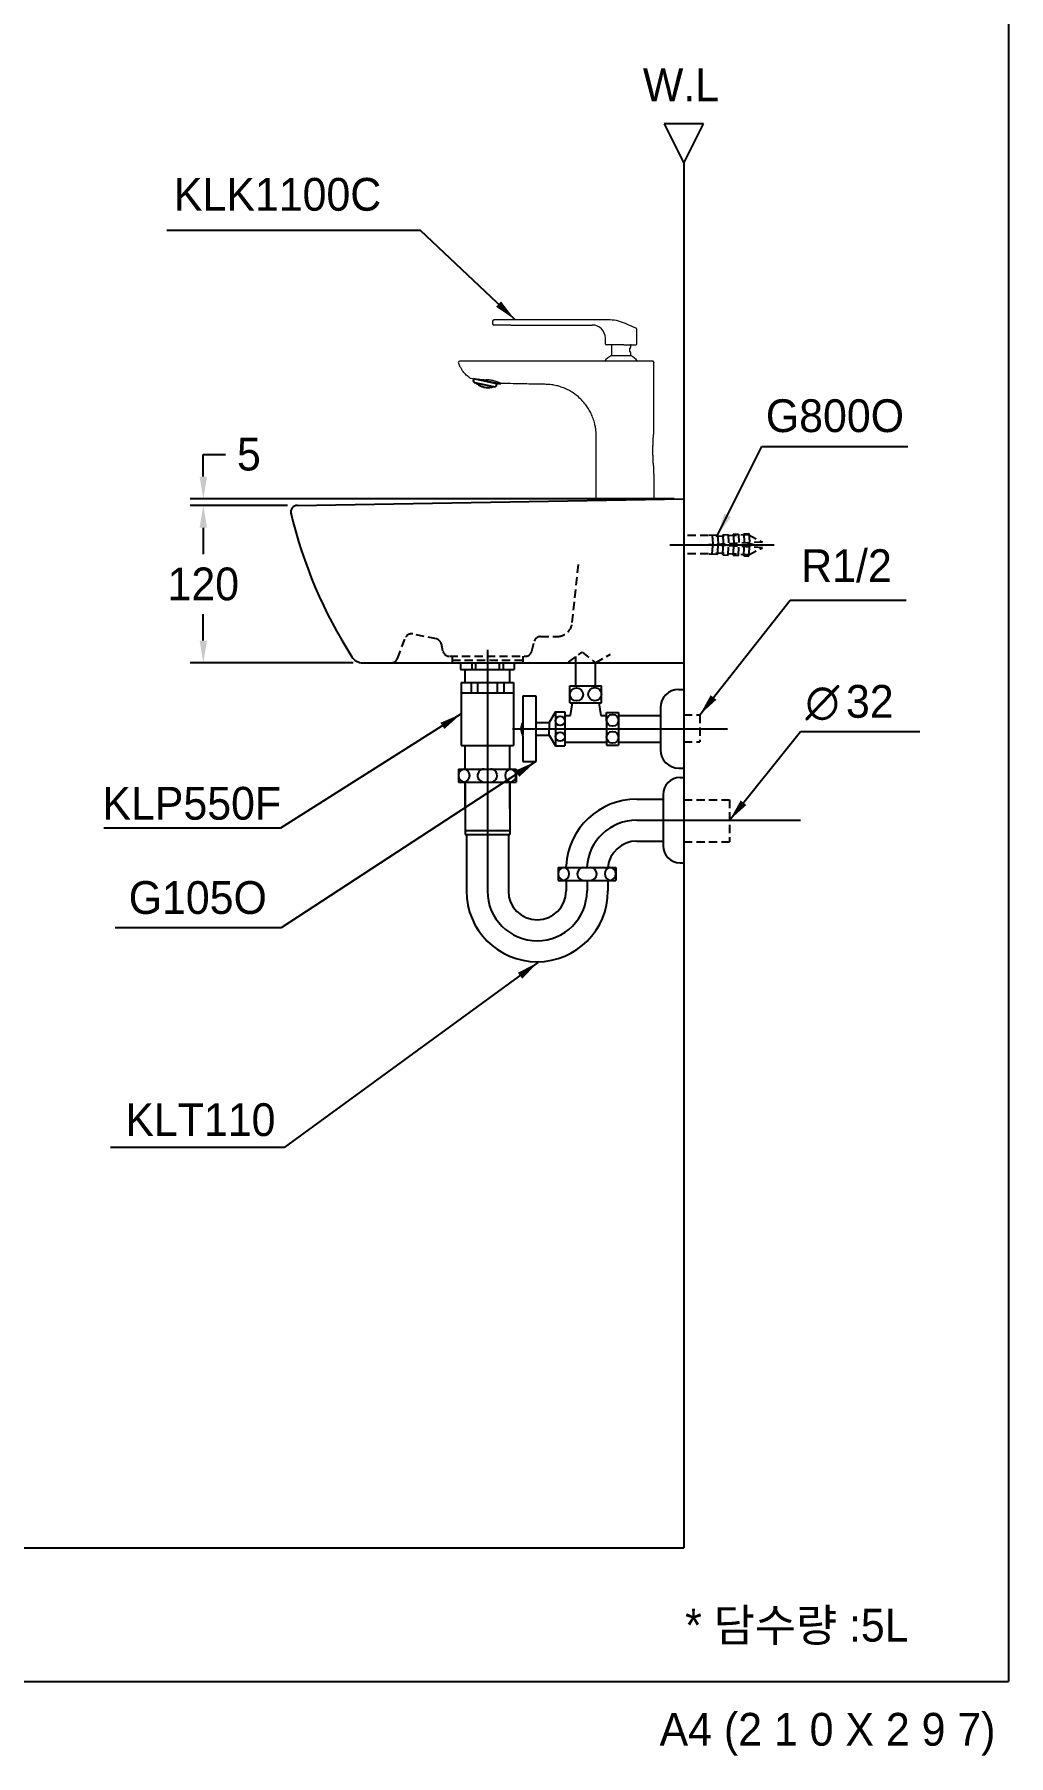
# Model space of a CAD drawing. Header units: millimetres. Extents: x 0 to 1800, y -67 to 2530.
# Drawn here: x 1057 to 1800, y -57 to 1256 of the extents above; entities that cross this region are included whole.
import ezdxf
from ezdxf.enums import TextEntityAlignment as Align
from ezdxf.lldxf.tags import DXFTag

# ---------------------------------------------------------------- set-up
doc = ezdxf.new("R2010")
doc.units = ezdxf.units.MM
doc.linetypes.add('DASHED2', pattern=[9.525, 6.35, -3.175])
doc.layers.get('Defpoints').update_dxf_attribs({"color": 1})
for name, color, linetype in [('TEXT', 7, 'Continuous'), ('내부선 및 부속', 4, 'Continuous'), ('도각라인', 7, 'Continuous'), ('외형선', 3, 'Continuous'), ('점선', 6, 'DASHED2'), ('중심선', 1, 'DASHED'), ('치수선', 7, 'Continuous')]:
    doc.layers.add(name, color=color, linetype=linetype)
doc.styles.add('140911', font='HBATANG.TTF')
doc.styles.add('____', font='')
doc.styles.add('타이틀', font='H2GTRM.TTF', dxfattribs={"height": 25})
doc.styles.get('____').set_extended_font_data('굴림')
tags = doc.linetypes.add('DASHDOT', pattern=[70, 31, -13, 13, -13]).pattern_tags.tags
tags[10:11] = [DXFTag(74, 4), DXFTag(75, 0), DXFTag(340, '0'), DXFTag(46, 0.0), DXFTag(50, 0.0), DXFTag(44, 0.0), DXFTag(45, 0.0)]
tags[8:9] = [DXFTag(74, 4), DXFTag(75, 0), DXFTag(340, '0'), DXFTag(46, 0.0), DXFTag(50, 0.0), DXFTag(44, 0.0), DXFTag(45, 0.0)]
tags[6:7] = [DXFTag(74, 4), DXFTag(75, 0), DXFTag(340, '0'), DXFTag(46, 0.0), DXFTag(50, 0.0), DXFTag(44, 0.0), DXFTag(45, 0.0)]
tags[4:5] = [DXFTag(74, 4), DXFTag(75, 0), DXFTag(340, '0'), DXFTag(46, 0.0), DXFTag(50, 0.0), DXFTag(44, 0.0), DXFTag(45, 0.0)]
tags = doc.linetypes.add('DASHED', pattern=[25.72, 12.86, -12.86]).pattern_tags.tags
tags[6:7] = [DXFTag(74, 4), DXFTag(75, 0), DXFTag(340, '0'), DXFTag(46, 0.0), DXFTag(50, 0.0), DXFTag(44, 0.0), DXFTag(45, 0.0)]
tags[4:5] = [DXFTag(74, 4), DXFTag(75, 0), DXFTag(340, '0'), DXFTag(46, 0.0), DXFTag(50, 0.0), DXFTag(44, 0.0), DXFTag(45, 0.0)]
doc.dimstyles.new('MSADIM', dxfattribs={"dimtxt": 33, "dimasz": 17, "dimexe": 10, "dimexo": 7.5, "dimgap": 10, "dimtad": 0, "dimtih": 1, "dimtoh": 1, "dimdec": 0, "dimzin": 1, "dimdsep": 46, "dimtxsty": '____', "dimcen": 11.25, "dimadec": 0, "dimazin": 0, "dimtfac": 1, "dimtdec": 0, "dimtix": 1, "dimtmove": 0, "dimatfit": 3, "dimfxl": 1, "dimtolj": 1, "dimtzin": 1, "dimarcsym": 0})

# ---------------------------------------------------------------- blocks, each defined once
blk = doc.blocks.new('*D13')
at = {"color": 0, "lineweight": -2, "transparency": 16777216}
for p, q in [((1185.5, 918.9), (1185.5, 935.9)), ((1185.5, 935.9), (1202.5, 935.9)), ((1544.8, 901.9), (1175.5, 901.9)), ((1249.8, 896.9), (1175.5, 896.9)), ((1185.5, 879.9), (1185.5, 862.9))]:
    blk.add_line(p, q, dxfattribs=at)
at = {"color": 0, "transparency": 16777216}
for points in [[(1182.7, 918.9), (1188.4, 918.9), (1185.5, 901.9)], [(1182.7, 879.9), (1188.4, 879.9), (1185.5, 896.9)]]:
    blk.add_solid(points, dxfattribs=at)
at = {"layer": 'Defpoints', "color": 0, "transparency": 16777216}
for p in [(1185.5, 896.9), (1257.3, 896.9), (1552.3, 901.9)]:
    blk.add_point(p, dxfattribs=at)
at = {"color": 0, "transparency": 16777216, "insert": (1220.3, 935.9), "char_height": 25, "attachment_point": 5, "style": '____'}
blk.add_mtext('\\A1;5', dxfattribs=at)
blk = doc.blocks.new('*D14')
at = {"color": 0, "lineweight": -2, "transparency": 16777216}
for p, q in [((1249.7, 896.9), (1175.5, 896.9)), ((1185.5, 879.9), (1185.5, 859.7)), ((1185.5, 793.9), (1185.5, 814)), ((1299.8, 776.9), (1175.5, 776.9))]:
    blk.add_line(p, q, dxfattribs=at)
at = {"color": 0, "transparency": 16777216}
for points in [[(1182.7, 879.9), (1188.4, 879.9), (1185.5, 896.9)], [(1182.7, 793.9), (1188.4, 793.9), (1185.5, 776.9)]]:
    blk.add_solid(points, dxfattribs=at)
at = {"layer": 'Defpoints', "color": 0, "transparency": 16777216}
for p in [(1257.2, 896.9), (1185.5, 776.9), (1307.3, 776.9)]:
    blk.add_point(p, dxfattribs=at)
at = {"color": 0, "transparency": 16777216, "insert": (1185.5, 836.9), "char_height": 25, "attachment_point": 5, "style": '____'}
blk.add_mtext('\\A1;120', dxfattribs=at)

msp = doc.modelspace()

# ---------------------------------------------------------------- linework, layer by layer
at = {"layer": '내부선 및 부속', "linetype": 'Continuous', "lineweight": 18}
for p, q in [((1406.3, 1037.5), (1406.3, 1035.5)), ((1420.3, 1038.5), (1407.3, 1038.5)), ((1494.3, 1038.5), (1420.3, 1038.5)), ((1420.3, 1034.5), (1407.3, 1034.5)), ((1420.3, 1034.5), (1482.3, 1034.5)), ((1492.3, 1020), (1492.3, 1024.5)), ((1507.7, 1035.6), (1506.8, 1036)), ((1516.3, 1020), (1516.3, 1031.3)), ((1506.3, 1019.5), (1492.8, 1019.5)), ((1497.2, 1011.3), (1497.2, 1019)), ((1506.3, 1019.5), (1507.3, 1019.5)), ((1507.3, 1019.5), (1515.8, 1019.5)), ((1511.1, 1017), (1511.2, 1017)), ((1511.4, 1019), (1511.4, 1017.6)), ((1511.4, 1013.4), (1511.4, 1011.2)), ((1401.3, 1006.9), (1381.1, 1006.9)), ((1519.1, 1006.9), (1401.3, 1006.9))]:
    msp.add_line(p, q, dxfattribs=at)
at = {"layer": '내부선 및 부속', "linetype": 'Continuous'}
for p, q in [((1391.7, 992.1), (1392, 993.6)), ((1392.3, 990.8), (1391.7, 991.7)), ((1409.5, 989.6), (1391.9, 993.4)), ((1392.3, 990.8), (1408.1, 987.5)), ((1392.4, 990.8), (1408.1, 987.5)), ((1393.5, 990.4), (1393.5, 990.4)), ((1394.5, 989.6), (1394.5, 989.6)), ((1394.5, 989.6), (1394.5, 989.6)), ((1395, 993.2), (1412.1, 989.6)), ((1405.7, 987.2), (1405.7, 987.2)), ((1405.7, 987.2), (1405.7, 987.2)), ((1406.9, 987.5), (1407, 987.5)), ((1407.2, 987.6), (1407.2, 987.6)), ((1409.1, 988.1), (1408.1, 987.5)), ((1409.3, 988.4), (1409.5, 989.6)), ((1412.4, 990), (1412, 989.9)), ((1412, 989.9), (1412, 989.9)), ((1412, 989.8), (1412.1, 989.6)), ((1412.1, 989.6), (1412.1, 989.6)), ((1412.1, 989.6), (1412.1, 989.6)), ((1381.8, 776.9), (1381.8, 771.9)), ((1390.3, 776.9), (1390.3, 771.9)), ((1393.3, 776.9), (1393.3, 771.9)), ((1411.3, 776.9), (1411.3, 771.9)), ((1414.3, 776.9), (1414.3, 771.9)), ((1422.8, 776.9), (1422.8, 771.9)), ((1469.8, 759.3), (1469.8, 781.6)), ((1484.8, 759.3), (1484.8, 776.9)), ((1381.8, 771.9), (1422.8, 771.9)), ((1382.3, 761.9), (1382.3, 713.9)), ((1382.3, 761.9), (1422.3, 761.9)), ((1385.3, 761.9), (1385.3, 771.9)), ((1389.8, 761.9), (1389.8, 753.9)), ((1394.8, 761.9), (1394.8, 753.9)), ((1409.8, 761.9), (1409.8, 753.9)), ((1414.8, 761.9), (1414.8, 753.9)), ((1419.3, 761.9), (1419.3, 771.9)), ((1422.3, 761.9), (1422.3, 713.9)), ((1382.3, 753.9), (1422.3, 753.9)), ((1429.3, 751.6), (1439.3, 751.6)), ((1429.3, 751.6), (1429.3, 722.1)), ((1439.3, 751.6), (1439.3, 723.6)), ((1465.3, 759.3), (1489.3, 759.3)), ((1465.3, 746.3), (1465.3, 759.3)), ((1489.3, 746.3), (1489.3, 759.3)), ((1548.3, 756.6), (1552.3, 756.6)), ((1454.3, 739.6), (1449.3, 731.3)), ((1454.3, 739.6), (1461.3, 739.6)), ((1454.3, 739.6), (1454.3, 726.8)), ((1461.3, 739.6), (1461.3, 728.1)), ((1461.3, 736.8), (1465.8, 736.8)), ((1465.3, 746.3), (1489.3, 746.3)), ((1465.8, 736.8), (1467.3, 746.3)), ((1487.3, 746.3), (1488.8, 736.8)), ((1488.8, 736.8), (1493.3, 736.8)), ((1493.3, 739.1), (1502.3, 739.1)), ((1493.3, 733.1), (1493.3, 739.1)), ((1502.3, 739.1), (1502.3, 734)), ((1502.3, 736.8), (1534.3, 736.8)), ((1534.3, 742.6), (1534.3, 710.6)), ((1429.3, 721.3), (1429.3, 722.1)), ((1439.3, 731.3), (1449.3, 731.3)), ((1439.3, 723.6), (1439.3, 701.6)), ((1449.3, 731.3), (1449.3, 725.8)), ((1449.3, 721.8), (1449.3, 725.8)), ((1454.3, 726.8), (1454.3, 713.6)), ((1461.3, 728.1), (1461.3, 713.6)), ((1493.3, 733.1), (1493.3, 714.1)), ((1502.3, 734), (1502.3, 714.1)), ((1534.3, 731.6), (1534.3, 730.3)), ((1382.3, 713.9), (1422.3, 713.9)), ((1385.3, 695.9), (1385.3, 713.9)), ((1419.3, 695.9), (1419.3, 713.9)), ((1429.3, 721.3), (1429.3, 701.6)), ((1439.3, 721.8), (1449.3, 721.8)), ((1449.3, 721.8), (1454.3, 713.6)), ((1454.3, 713.6), (1461.3, 713.6)), ((1461.3, 716.3), (1493.3, 716.3)), ((1493.3, 714.1), (1502.3, 714.1)), ((1502.3, 716.3), (1534.3, 716.3)), ((1380.3, 695.9), (1410.6, 695.9)), ((1380.3, 695.9), (1380.3, 685.9)), ((1410.6, 695.9), (1424.3, 695.9)), ((1424.3, 695.9), (1424.3, 685.9)), ((1429.3, 701.6), (1439.3, 701.6)), ((1548.3, 696.6), (1552.3, 696.6)), ((1380.3, 685.9), (1387.8, 685.9)), ((1385.3, 665.9), (1385.3, 686.1)), ((1385.3, 684.7), (1385.3, 685.9)), ((1385.3, 684.7), (1385.3, 645.9)), ((1387.8, 685.9), (1424.3, 685.9)), ((1419.3, 665.9), (1419.3, 686.1)), ((1419.3, 685.9), (1419.3, 645.9)), ((1549.3, 689.4), (1552.3, 689.4)), ((1516.2, 672.9), (1536.3, 672.9)), ((1536.3, 676.4), (1536.3, 640.9)), ((1385.3, 648.9), (1419.3, 648.9)), ((1385.3, 645.9), (1419.3, 645.9)), ((1386.3, 645.9), (1386.3, 602.9)), ((1418.3, 645.9), (1418.3, 602.9)), ((1516.2, 640.9), (1536.3, 640.9)), ((1536.3, 640.9), (1536.3, 637.4)), ((1456.3, 620.9), (1500.3, 620.9)), ((1456.3, 620.9), (1456.3, 610.9)), ((1462.3, 620.9), (1462.3, 622)), ((1500.3, 620.9), (1500.3, 610.9)), ((1549.3, 624.4), (1552.3, 624.4)), ((1456.3, 610.9), (1500.3, 610.9)), ((1462.3, 610.9), (1462.3, 602.9)), ((1494.3, 610.9), (1494.3, 602.9))]:
    msp.add_line(p, q, dxfattribs=at)
msp.add_lwpolyline([(1412, 989.9), (1412, 989.9), (1412, 989.9), (1412, 989.9), (1412, 989.8), (1412, 989.8), (1412, 989.8)], dxfattribs=at)
for centre, radius in [((1470.3, 752.8), 5), ((1484.3, 753), 5), ((1457.8, 732.6), 3.5), ((1497.8, 733.1), 4.5), ((1457.8, 720.6), 3.5), ((1497.8, 720.1), 4.5)]:
    msp.add_circle(centre, radius, dxfattribs=at)
at = {"layer": '내부선 및 부속', "linetype": 'Continuous', "lineweight": 18}
for centre, radius, start, end in [((1407.3, 1037.5), 1, 90, 180), ((1494.3, 1006.5), 32, 67, 90), ((1407.3, 1035.5), 1, 180, 270), ((1482.3, 1024.5), 10, 0, 90), ((1515.3, 1031.3), 1, 0, 67), ((1504.3, 996.8), 16.2, 116.9997, 141.804), ((1492.8, 1020), 0.5, 180, 270), ((1496.7, 1019), 0.5, 0, 90), ((1511.9, 1019), 0.5, 90, 180), ((1504.3, 996.8), 16.2, 38.1956, 62.9463), ((1515.8, 1020), 0.5, 270, 0), ((1381.1, 1006.1), 0.8, 90, 180)]:
    msp.add_arc(centre, radius, start, end, dxfattribs=at)
at = {"layer": '내부선 및 부속', "linetype": 'Continuous'}
for centre, radius, start, end in [((1392.2, 992), 0.5, 168, 213), ((1392.4, 990.9), 0.05, 213, 258), ((1402.7, 1000.9), 14, 227.4911, 228.4579), ((1400, 998.7), 10.6, 231.6871, 234.5716), ((1400, 998.6), 10.5, 234.5733, 235.2556), ((1401.8, 998.5), 11.6, 227.2376, 227.7384), ((1401.8, 998.4), 11.5, 227.7325, 230.5797), ((1402.7, 1000.9), 14, 233.9264, 282.0736), ((1402.6, 998.3), 11.5, 285.4238, 288.2636), ((1402.6, 998.4), 11.6, 288.2616, 288.7624), ((1404.4, 997.7), 10.5, 280.7444, 281.4267), ((1404.3, 997.8), 10.6, 281.4322, 284.3091), ((1402.7, 1000.9), 14, 287.5421, 288.5089), ((1402.7, 998.6), 11.8, 292.0205, 292.2193), ((1402.8, 998.5), 11.8, 291.6163, 292.0014), ((1408.1, 987.5), 0.05, 258, 303), ((1408.8, 988.5), 0.5, 303, 348), ((1410, 989.5), 0.5, 86.7303, 168), ((1548.3, 742.6), 14, 90, 180), ((1435.7, 726.6), 7.84, 144.9654, 215.0346), ((1548.3, 710.6), 14, 180, 270), ((1385.3, 690.9), 5, 98.6269, 261.3731), ((1383.8, 690.9), 5, 278.6269, 81.3731), ((1399.8, 690.9), 5, 90, 199.526), ((1404.8, 690.9), 5, 51.1629, 90), ((1420.8, 690.9), 5, 98.6269, 261.3731), ((1419.3, 690.9), 5, 278.6269, 81.3731), ((1399.8, 690.9), 5, 199.526, 270), ((1404.8, 690.9), 5, 270, 51.1629), ((1549.3, 676.4), 13, 90, 180), ((1516.2, 618.9), 54, 90, 176.6714), ((1516.2, 618.9), 22, 90, 174.7841), ((1549.3, 637.4), 13, 180, 270), ((1461.3, 615.9), 5, 98.6269, 261.3731), ((1459.8, 615.9), 5, 278.6269, 81.3731), ((1475.8, 615.9), 5, 90, 270), ((1480.8, 615.9), 5, 270, 90), ((1496.8, 615.9), 5, 98.6269, 261.3731), ((1495.3, 615.9), 5, 278.6269, 81.3731), ((1440.3, 602.9), 54, 180, 0), ((1440.3, 602.9), 22, 180, 0)]:
    msp.add_arc(centre, radius, start, end, dxfattribs=at)
at = {"layer": '내부선 및 부속', "linetype": 'Continuous', "lineweight": 18, "extrusion": (0, 0, -1)}
msp.add_ellipse((1504.3, 1015.5), major_axis=(7.1, 0), ratio=0.966246, start_param=6.02718, end_param=6.068845, dxfattribs=at)
at = {"layer": '내부선 및 부속', "linetype": 'Continuous', "lineweight": 18}
for points, knots in [([(1515.7, 1032.2), (1515.7, 1032.2), (1514.8, 1032.5), (1511.9, 1033.8), (1509.8, 1034.7), (1507.7, 1035.6)], [0, 0, 0, 0, 0.5, 0.5, 1, 1, 1, 1]), ([(1496.9, 1011.3), (1496.9, 1011.3), (1496.9, 1011.3), (1496.9, 1011.3), (1496.9, 1011.3), (1497, 1011.3), (1497, 1011.3), (1497, 1011.3), (1497.1, 1011.3), (1497.2, 1011.3), (1497.4, 1011.3), (1497.5, 1011.3), (1497.6, 1011.3), (1497.6, 1011.3), (1497.7, 1011.3), (1497.7, 1011.3), (1497.7, 1011.3), (1497.9, 1011.3), (1498.1, 1011.3), (1498.4, 1011.3), (1498.7, 1011.3), (1498.9, 1011.3), (1499.1, 1011.3)], [0, 0, 0, 0, 0.124484, 0.124484, 0.155752, 0.155752, 0.187021, 0.249558, 0.249558, 0.374631, 0.499705, 0.499705, 0.562242, 0.562242, 0.59351, 0.59351, 0.624779, 0.624779, 0.749853, 0.874926, 0.874926, 1, 1, 1, 1]), ([(1499.1, 1011.3), (1499.2, 1011.3), (1499.4, 1011.3), (1499.8, 1011.3), (1500.2, 1011.3), (1500.6, 1011.3), (1500.9, 1011.3), (1500.9, 1011.3), (1501, 1011.3), (1501.1, 1011.3), (1501.2, 1011.3), (1501.4, 1011.3), (1501.7, 1011.3), (1502.1, 1011.3), (1502.6, 1011.3), (1503, 1011.3), (1503.1, 1011.3), (1503.3, 1011.3), (1503.3, 1011.3), (1503.4, 1011.3), (1503.5, 1011.3), (1503.8, 1011.3), (1504.1, 1011.3), (1504.5, 1011.3), (1504.8, 1011.3), (1505.3, 1011.3), (1505.5, 1011.3), (1505.8, 1011.3), (1505.9, 1011.3), (1506, 1011.3), (1506, 1011.3), (1506.2, 1011.3), (1506.3, 1011.3), (1506.7, 1011.3), (1507.1, 1011.3), (1507.6, 1011.3), (1507.9, 1011.3), (1508, 1011.3), (1508.1, 1011.3), (1508.2, 1011.3), (1508.3, 1011.3), (1508.4, 1011.3), (1508.6, 1011.3), (1508.8, 1011.3), (1509.2, 1011.3), (1509.4, 1011.3), (1509.7, 1011.3), (1509.9, 1011.3), (1510, 1011.3), (1510.1, 1011.3), (1510.2, 1011.3), (1510.3, 1011.3), (1510.4, 1011.3), (1510.6, 1011.3), (1510.8, 1011.3), (1511, 1011.3), (1511.2, 1011.3), (1511.2, 1011.3), (1511.3, 1011.3), (1511.3, 1011.3), (1511.3, 1011.3), (1511.4, 1011.3), (1511.4, 1011.3), (1511.5, 1011.3), (1511.6, 1011.3), (1511.6, 1011.3), (1511.7, 1011.3), (1511.7, 1011.3), (1511.7, 1011.3), (1511.7, 1011.3), (1511.7, 1011.3)], [0, 0, 0, 0, 0.041661, 0.041661, 0.083323, 0.124984, 0.124984, 0.135399, 0.135399, 0.145815, 0.145815, 0.166645, 0.166645, 0.208307, 0.249968, 0.249968, 0.270799, 0.270799, 0.281214, 0.281214, 0.291629, 0.291629, 0.333291, 0.333291, 0.374952, 0.374952, 0.416613, 0.416613, 0.427028, 0.427028, 0.437444, 0.437444, 0.458274, 0.458274, 0.499936, 0.541597, 0.541597, 0.562428, 0.562428, 0.572843, 0.572843, 0.583258, 0.583258, 0.62492, 0.62492, 0.666581, 0.666581, 0.708242, 0.708242, 0.718658, 0.718658, 0.729073, 0.749904, 0.749904, 0.791565, 0.833226, 0.833226, 0.854057, 0.854057, 0.864472, 0.864472, 0.874888, 0.874888, 0.916549, 0.916549, 0.95821, 0.95821, 0.999872, 0.999872, 1, 1, 1, 1]), ([(1511, 1014.4), (1511, 1014.5), (1511, 1014.6), (1511, 1014.8), (1511, 1014.8), (1511, 1014.9), (1511, 1015), (1511, 1015), (1511, 1015.1), (1510.9, 1015.2), (1510.9, 1015.4), (1510.9, 1015.5), (1510.9, 1015.6), (1510.9, 1015.7), (1510.9, 1015.7), (1510.9, 1015.8), (1510.9, 1015.8), (1511, 1016), (1511, 1016.1), (1511, 1016.3), (1511, 1016.4), (1511, 1016.5), (1511, 1016.5), (1511, 1016.6), (1511, 1016.6), (1511.1, 1016.7), (1511.1, 1016.8), (1511.1, 1017.1), (1511.1, 1017.1), (1511.2, 1017.2)], [0, 0, 0, 0, 0.125, 0.125, 0.1875, 0.1875, 0.21875, 0.21875, 0.25, 0.25, 0.375, 0.375, 0.4375, 0.4375, 0.46875, 0.46875, 0.5, 0.5, 0.625, 0.625, 0.6875, 0.6875, 0.71875, 0.71875, 0.75, 0.75, 0.875, 0.875, 1, 1, 1, 1]), ([(1511.2, 1014), (1511.2, 1014.1), (1511.2, 1014.1), (1511.2, 1014.1), (1511.2, 1014.2), (1511.1, 1014.2), (1511.1, 1014.2), (1511.1, 1014.3), (1511.1, 1014.3), (1511, 1014.4)], [0, 0, 0, 0, 0.25, 0.25, 0.5, 0.5, 0.75, 0.75, 1, 1, 1, 1]), ([(1511.2, 1014.1), (1511.2, 1014.1), (1511.2, 1014.1), (1511.2, 1014.2), (1511.2, 1014.2), (1511.2, 1014.4), (1511.2, 1014.4), (1511.2, 1014.4), (1511.2, 1014.4), (1511.2, 1014.5), (1511.1, 1014.6), (1511.1, 1014.7), (1511.1, 1014.8), (1511.1, 1014.9), (1511.1, 1015), (1511.1, 1015.1), (1511.1, 1015.1), (1511.1, 1015.1), (1511.1, 1015.2), (1511.1, 1015.3), (1511.1, 1015.4), (1511.1, 1015.6), (1511.1, 1015.6), (1511.1, 1015.7), (1511.1, 1015.7), (1511.1, 1015.8), (1511.1, 1015.8), (1511.1, 1015.9), (1511.1, 1016), (1511.1, 1016.2), (1511.1, 1016.3), (1511.1, 1016.4), (1511.1, 1016.5), (1511.2, 1016.5), (1511.2, 1016.6), (1511.2, 1016.6), (1511.2, 1016.8), (1511.2, 1016.8), (1511.2, 1016.9), (1511.2, 1017), (1511.2, 1017), (1511.2, 1017), (1511.2, 1017)], [0, 0, 0, 0, 0.013231, 0.013231, 0.109108, 0.109108, 0.133078, 0.133078, 0.157047, 0.157047, 0.204986, 0.204986, 0.300863, 0.300863, 0.348801, 0.348801, 0.372771, 0.372771, 0.39674, 0.39674, 0.492617, 0.492617, 0.540556, 0.540556, 0.564525, 0.564525, 0.588495, 0.588495, 0.684372, 0.684372, 0.780249, 0.780249, 0.804218, 0.804218, 0.828188, 0.876126, 0.876126, 0.972004, 0.972004, 0.995973, 0.995973, 1, 1, 1, 1]), ([(1511.4, 1017.6), (1511.4, 1017.6), (1511.4, 1017.6), (1511.4, 1017.6), (1511.4, 1017.6), (1511.4, 1017.6), (1511.4, 1017.6), (1511.4, 1017.6), (1511.4, 1017.6), (1511.4, 1017.5), (1511.4, 1017.5), (1511.3, 1017.4), (1511.3, 1017.4), (1511.3, 1017.3), (1511.3, 1017.3), (1511.3, 1017.3), (1511.3, 1017.2), (1511.3, 1017.2), (1511.3, 1017.1), (1511.2, 1017), (1511.2, 1017)], [0, 0, 0, 0, 0.076113, 0.076113, 0.168502, 0.168502, 0.214696, 0.214696, 0.260891, 0.260891, 0.445668, 0.445668, 0.630445, 0.630445, 0.67664, 0.67664, 0.722834, 0.815223, 0.815223, 1, 1, 1, 1]), ([(1511.2, 1014), (1511.2, 1014), (1511.3, 1013.9), (1511.3, 1013.8), (1511.3, 1013.8), (1511.3, 1013.8), (1511.3, 1013.7), (1511.3, 1013.7), (1511.3, 1013.6), (1511.3, 1013.6), (1511.4, 1013.5), (1511.4, 1013.5), (1511.4, 1013.5), (1511.4, 1013.5), (1511.4, 1013.5), (1511.4, 1013.5), (1511.4, 1013.4), (1511.4, 1013.4), (1511.4, 1013.4), (1511.4, 1013.4), (1511.4, 1013.4)], [0, 0, 0, 0, 0.185075, 0.185075, 0.231344, 0.231344, 0.277613, 0.37015, 0.37015, 0.555226, 0.555226, 0.601494, 0.601494, 0.647763, 0.647763, 0.740301, 0.740301, 0.925376, 0.925376, 1, 1, 1, 1]), ([(1389.1, 994), (1389, 994.1), (1388.4, 994.4), (1387.5, 995.2), (1386.1, 996.4), (1384.9, 997.7), (1383.6, 999.2), (1382.4, 1001.1), (1381.2, 1003.3), (1380.6, 1005), (1380.3, 1005.9)], [0, 0, 0, 0, 0.0185, 0.132124, 0.249389, 0.370295, 0.497104, 0.643226, 0.810865, 1, 1, 1, 1]), ([(1528.5, 1006.9), (1528.5, 1006.9), (1528.5, 1006.9), (1528.5, 1006.9), (1528.5, 1006.9), (1528.5, 1006.9), (1528.5, 1006.9), (1528.4, 1006.9), (1528.4, 1006.9), (1528.3, 1006.9), (1528.2, 1006.9), (1528, 1006.9), (1527.9, 1006.9), (1527.8, 1006.9), (1527.7, 1006.9), (1527.7, 1006.9), (1527.7, 1006.9), (1527.6, 1006.9), (1527.6, 1006.9), (1527.5, 1006.9), (1527.2, 1006.9), (1527.1, 1006.9), (1526.7, 1006.9), (1526.6, 1006.9), (1526.2, 1006.9), (1526, 1006.9), (1525.7, 1006.9), (1525.6, 1006.9), (1525.5, 1006.9), (1525.5, 1006.9), (1525.3, 1006.9), (1525.2, 1006.9), (1525, 1006.9), (1524.9, 1006.9), (1524.8, 1006.9), (1524.6, 1006.9), (1524.4, 1006.9), (1524.1, 1006.9), (1523.8, 1006.9), (1523.3, 1006.9), (1523, 1006.9), (1522.5, 1006.9), (1522.4, 1006.9), (1522.2, 1006.9), (1522.1, 1006.9), (1522, 1006.9), (1521.9, 1006.9), (1521.5, 1006.9), (1521.2, 1006.9), (1520.6, 1006.9), (1520.3, 1006.9), (1519.7, 1006.9), (1519.4, 1006.9), (1519.1, 1006.9)], [0, 0, 0, 0, 0.015625, 0.015625, 0.03125, 0.03125, 0.0625, 0.0625, 0.125, 0.125, 0.1875, 0.1875, 0.25, 0.25, 0.265625, 0.265625, 0.273437, 0.273437, 0.28125, 0.3125, 0.3125, 0.375, 0.375, 0.4375, 0.4375, 0.5, 0.5, 0.515625, 0.515625, 0.53125, 0.53125, 0.5625, 0.5625, 0.578125, 0.578125, 0.59375, 0.625, 0.625, 0.6875, 0.6875, 0.75, 0.75, 0.78125, 0.78125, 0.796875, 0.796875, 0.8125, 0.8125, 0.875, 0.875, 0.9375, 0.9375, 1, 1, 1, 1]), ([(1529.3, 1006.1), (1529.3, 1006.1), (1529.3, 1006.2), (1529.3, 1006.3), (1529.3, 1006.3), (1529.3, 1006.3), (1529.3, 1006.4), (1529.2, 1006.4), (1529.2, 1006.5), (1529.2, 1006.5), (1529.2, 1006.5), (1529.1, 1006.6), (1529.1, 1006.6), (1529.1, 1006.6), (1529.1, 1006.6), (1529, 1006.7), (1529, 1006.7), (1528.9, 1006.7), (1528.9, 1006.8), (1528.9, 1006.8), (1528.9, 1006.8), (1528.8, 1006.8), (1528.8, 1006.8), (1528.7, 1006.8), (1528.7, 1006.8), (1528.7, 1006.9), (1528.7, 1006.9), (1528.6, 1006.9), (1528.6, 1006.9), (1528.6, 1006.9), (1528.6, 1006.9), (1528.6, 1006.9), (1528.5, 1006.9), (1528.5, 1006.9)], [0, 0, 0, 0, 0.125, 0.125, 0.1875, 0.1875, 0.25, 0.25, 0.375, 0.375, 0.40625, 0.40625, 0.4375, 0.4375, 0.5, 0.5, 0.625, 0.625, 0.65625, 0.65625, 0.6875, 0.75, 0.8125, 0.8125, 0.84375, 0.84375, 0.875, 0.875, 0.90625, 0.90625, 0.9375, 0.9375, 1, 1, 1, 1]), ([(1529.3, 1006.1), (1529.3, 1006.1), (1529.3, 1006.1), (1529.3, 1006.1), (1529.3, 1006.1), (1529.3, 1006.1), (1529.3, 1006.1), (1529.3, 1006.1), (1529.3, 1006.1), (1529.3, 1006.1), (1529.3, 1006.1), (1529.3, 1006.1)], [0, 0, 0, 0, 0.078313, 0.078313, 0.539157, 0.769578, 0.884789, 0.942395, 0.971197, 0.971197, 1, 1, 1, 1]), ([(1529.3, 952), (1529.3, 954.3), (1529.3, 956.6), (1529.3, 959.4), (1529.3, 960), (1529.3, 961.1), (1529.3, 961.7), (1529.3, 963.4), (1529.3, 964.6), (1529.3, 968), (1529.3, 970.3), (1529.3, 974.8), (1529.3, 977), (1529.3, 980.4), (1529.3, 981.5), (1529.3, 983.2), (1529.3, 983.8), (1529.3, 984.9), (1529.3, 986.6), (1529.3, 988.3), (1529.3, 990.5), (1529.3, 991.6), (1529.3, 994.9), (1529.3, 997.1), (1529.3, 1000.4), (1529.3, 1001.5), (1529.3, 1003.2), (1529.3, 1004), (1529.3, 1004.9), (1529.3, 1005.4), (1529.3, 1005.6), (1529.3, 1005.7), (1529.3, 1005.8), (1529.3, 1005.9)], [0, 0, 0, 0, 0.125, 0.125, 0.15625, 0.15625, 0.1875, 0.1875, 0.25, 0.25, 0.375, 0.375, 0.5, 0.5, 0.5625, 0.5625, 0.59375, 0.59375, 0.625, 0.6875, 0.6875, 0.75, 0.75, 0.875, 0.875, 0.9375, 0.9375, 0.96875, 0.984375, 0.992187, 0.996094, 0.996094, 1, 1, 1, 1]), ([(1389.1, 994), (1395.2, 993.2), (1395.4, 993.2), (1395.6, 993.2), (1395.7, 993.2), (1395.9, 993.1), (1396, 993.1), (1396.3, 993.1), (1396.4, 993.1), (1397, 993), (1397.4, 993), (1398.1, 992.9), (1398.5, 992.9), (1399.1, 992.9), (1399.3, 992.9), (1399.6, 992.9), (1399.7, 992.8), (1399.9, 992.8), (1400, 992.8), (1400.5, 992.8), (1400.9, 992.8), (1401.3, 992.8)], [0.6592435, 0.6592435, 0.6592435, 0.6592435, 0.6875075, 0.6875075, 0.7031321, 0.7031321, 0.7187567, 0.7187567, 0.750006, 0.750006, 0.8125045, 0.8125045, 0.875003, 0.875003, 0.9062522, 0.9062522, 0.9218769, 0.9218769, 0.9375015, 0.9375015, 1, 1, 1, 1]), ([(1412.7, 989.9), (1412.7, 989.9), (1412.7, 989.9), (1412.6, 989.9), (1412.6, 989.9), (1412.6, 989.9), (1412.6, 989.9), (1412.6, 989.9), (1412.6, 989.9), (1412.6, 990), (1412.5, 990), (1412.4, 990), (1412.3, 990.1), (1412.1, 990.2), (1412, 990.2), (1411.8, 990.3), (1411.8, 990.3), (1411.8, 990.3), (1411.7, 990.4), (1411.6, 990.4), (1411.5, 990.5), (1411.2, 990.6), (1411, 990.6), (1410.6, 990.8), (1410.4, 990.9), (1410.1, 991), (1409.9, 991.1), (1409.8, 991.1), (1409.7, 991.2), (1409.6, 991.2), (1409.5, 991.2), (1409.2, 991.3), (1408.9, 991.4), (1408.4, 991.6), (1408.1, 991.7), (1407.5, 991.9), (1407.1, 992), (1406.8, 992.1), (1406.7, 992.1), (1406.6, 992.1), (1406.5, 992.1), (1406.2, 992.2), (1406, 992.2), (1405.4, 992.4), (1405.1, 992.4), (1404.4, 992.5), (1404, 992.6), (1403.5, 992.6), (1403.4, 992.7), (1403.2, 992.7), (1403.1, 992.7), (1402.9, 992.7), (1402.7, 992.7), (1402.1, 992.8), (1401.7, 992.8), (1401.3, 992.8)], [0, 0, 0, 0, 0.031026, 0.031026, 0.03884, 0.03884, 0.046655, 0.046655, 0.062283, 0.062283, 0.124798, 0.124798, 0.187312, 0.187312, 0.249827, 0.249827, 0.257641, 0.257641, 0.265455, 0.281084, 0.312341, 0.312341, 0.374856, 0.374856, 0.43737, 0.43737, 0.468627, 0.468627, 0.484256, 0.484256, 0.499884, 0.499884, 0.562399, 0.562399, 0.624913, 0.624913, 0.687428, 0.687428, 0.695242, 0.695242, 0.703056, 0.718685, 0.749942, 0.749942, 0.812457, 0.812457, 0.874971, 0.874971, 0.8906, 0.898414, 0.898414, 0.906228, 0.937486, 0.937486, 1, 1, 1, 1]), ([(1485.3, 900.7), (1485.3, 901.1), (1485.3, 901.5), (1485.3, 901.9), (1485.3, 902.3), (1485.3, 905.2), (1485.3, 910.3), (1485.3, 917.1), (1485.3, 923.1), (1485.3, 928.5), (1485.3, 933.3), (1485.3, 937.3), (1485.3, 940.8), (1485.3, 943.5), (1485.3, 945.6), (1485.3, 947.2), (1485.3, 948.6), (1485.3, 950.1), (1485.3, 952), (1485.1, 954.2), (1484.7, 957), (1483.9, 960.4), (1482.7, 964.2), (1481, 967.9), (1479, 971.4), (1476.6, 974.8), (1473.6, 978.1), (1470, 981.2), (1466.3, 983.7), (1462.8, 985.6), (1459.4, 987), (1455.9, 988.1), (1452.1, 988.9), (1448.1, 989.3), (1443.8, 989.3), (1439, 989.5), (1433.7, 989.5), (1427.3, 989.7), (1420.2, 989.8), (1415.1, 989.9), (1412.6, 989.9)], [0.026078, 0.026078, 0.026078, 0.026078, 0.0337399, 0.0337399, 0.0337399, 0.042505, 0.0923092, 0.1376643, 0.1785702, 0.215027, 0.2470346, 0.2745931, 0.2977026, 0.316363, 0.3305744, 0.3403959, 0.3487269, 0.3588752, 0.3704486, 0.3856966, 0.4046578, 0.4272675, 0.456407, 0.4843628, 0.5111338, 0.5367189, 0.5691125, 0.6012157, 0.6335429, 0.6579398, 0.6824612, 0.7071108, 0.7329873, 0.7593174, 0.7887108, 0.8211634, 0.8566722, 0.8952369, 0.9503596, 1, 1, 1, 1]), ([(1529.3, 926.9), (1529.3, 926.9), (1529.3, 926.9), (1529.3, 926.8), (1529.3, 926.8), (1529.3, 926.8), (1529.3, 926.8), (1529.3, 926.8), (1529.3, 926.8), (1529.2, 926.8), (1529.2, 926.8), (1529.2, 926.9), (1529.2, 926.9), (1529.2, 926.9), (1529.2, 926.9), (1529.2, 926.9), (1529.2, 926.9), (1529.2, 927), (1529.2, 927), (1529.2, 927), (1529.2, 927.1), (1529.2, 927.1), (1529.2, 927.1), (1529.2, 927.1), (1529.2, 927.1), (1529.1, 927.2), (1529.1, 927.3), (1529.1, 927.4), (1529.1, 927.4), (1529.1, 927.5), (1529.1, 927.5), (1529.1, 927.6), (1529.1, 927.6), (1529.1, 927.7), (1529.1, 927.8), (1529, 928), (1529, 928.1), (1529, 928.3), (1529, 928.5), (1529, 928.7), (1529, 928.9), (1528.9, 929.1), (1528.9, 929.1), (1528.9, 929.3), (1528.9, 929.3), (1528.9, 929.5), (1528.9, 929.7), (1528.9, 930.1), (1528.8, 930.3), (1528.8, 930.9), (1528.8, 931.2), (1528.8, 931.7), (1528.8, 932), (1528.7, 932.6), (1528.7, 932.8), (1528.7, 933.4), (1528.7, 933.7), (1528.7, 934.2), (1528.7, 934.5), (1528.7, 934.9), (1528.7, 935.1), (1528.6, 935.4), (1528.6, 935.5), (1528.6, 936.2), (1528.6, 936.8), (1528.6, 937.9), (1528.6, 938.5), (1528.6, 939.6), (1528.6, 940.1), (1528.6, 941.3), (1528.6, 941.8), (1528.7, 942.9), (1528.7, 943.5), (1528.7, 944.6), (1528.7, 945.1), (1528.8, 946), (1528.8, 946.2), (1528.8, 946.8), (1528.8, 947.1), (1528.9, 947.5), (1528.9, 947.6), (1528.9, 947.9), (1528.9, 948), (1528.9, 948.4), (1528.9, 948.7), (1529, 949.2), (1529, 949.5), (1529, 949.9), (1529.1, 950), (1529.1, 950.3), (1529.1, 950.4), (1529.1, 950.6), (1529.1, 950.7), (1529.1, 950.8), (1529.1, 950.9), (1529.2, 951.1), (1529.2, 951.2), (1529.2, 951.4), (1529.2, 951.4), (1529.2, 951.5), (1529.2, 951.6), (1529.3, 951.7), (1529.3, 951.8), (1529.3, 951.9), (1529.3, 951.9), (1529.3, 952)], [0, 0, 0, 0, 0.007812, 0.007812, 0.011719, 0.011719, 0.013672, 0.013672, 0.015625, 0.015625, 0.023437, 0.023437, 0.025391, 0.025391, 0.027344, 0.027344, 0.03125, 0.03125, 0.039062, 0.039062, 0.041016, 0.041016, 0.042969, 0.042969, 0.046875, 0.046875, 0.054687, 0.054687, 0.0625, 0.0625, 0.066406, 0.066406, 0.070312, 0.070312, 0.078125, 0.078125, 0.09375, 0.09375, 0.109375, 0.109375, 0.125, 0.125, 0.132812, 0.132812, 0.140625, 0.140625, 0.15625, 0.15625, 0.1875, 0.1875, 0.21875, 0.21875, 0.25, 0.25, 0.28125, 0.28125, 0.3125, 0.3125, 0.34375, 0.34375, 0.359375, 0.359375, 0.375, 0.375, 0.4375, 0.4375, 0.5, 0.5, 0.5625, 0.5625, 0.625, 0.625, 0.6875, 0.6875, 0.75, 0.75, 0.78125, 0.78125, 0.8125, 0.8125, 0.828125, 0.828125, 0.84375, 0.84375, 0.875, 0.875, 0.90625, 0.90625, 0.921875, 0.921875, 0.9375, 0.9375, 0.945312, 0.945312, 0.953125, 0.953125, 0.96875, 0.96875, 0.976562, 0.976562, 0.984375, 0.984375, 0.992187, 0.992187, 1, 1, 1, 1]), ([(1529.3, 920.9), (1529.3, 914.6), (1529.3, 908.2), (1529.3, 901.9), (1529.3, 901.9), (1529.3, 901.9), (1529.3, 901.9), (1529.3, 901.7), (1529.3, 901.6), (1529.3, 901.5)], [0, 0, 0, 0, 0.7920879, 0.7920879, 0.7920879, 0.7923074, 0.7923074, 0.7923074, 0.8082957, 0.8082957, 0.8082957, 0.8082957])]:
    msp.add_open_spline(points, degree=3, knots=knots, dxfattribs=at)
for points, degree in [([(1529.3, 1006.1), (1529.3, 1006), (1529.3, 1005.9)], 2), ([(1529.3, 1006.1), (1529.3, 1006), (1529.3, 1005.9), (1529.3, 1005.9)], 3), ([(1529.3, 920.9), (1529.3, 922.9), (1529.3, 924.9), (1529.3, 926.9)], 3)]:
    msp.add_open_spline(points, degree=degree, dxfattribs=at)
at = {"layer": '도각라인'}
for p in [(1800, 2530), (0, 0)]:
    msp.add_line(p, (1800, 0), dxfattribs=at)
at = {"layer": '외형선', "linetype": 'Continuous'}
for p, q in [((1567.3, 1187.9), (1537.3, 1187.9)), ((1537.3, 1187.9), (1552.3, 1157.9)), ((1552.3, 1157.9), (1567.3, 1187.9)), ((1552.3, 1157.9), (1552.3, 101.9)), ((149.5, 101.9), (1552.3, 101.9))]:
    msp.add_line(p, q, dxfattribs=at)
at = {"layer": '외형선'}
for p, q in [((1257.2, 896.9), (1552.3, 901.9)), ((1552.3, 901.9), (1552.3, 776.9)), ((1307.3, 776.9), (1552.3, 776.9))]:
    msp.add_line(p, q, dxfattribs=at)
for centre, radius, start, end in [((1257.3, 891.9), 5, 90, 193.4098), ((1597.8, 973), 355, 193.3146, 212.658), ((1307.3, 786.9), 10, 212.658, 270)]:
    msp.add_arc(centre, radius, start, end, dxfattribs=at)
at = {"layer": '점선'}
for p, q in [((1570.9, 873.9), (1552.3, 873.9)), ((1577.9, 874.2), (1570.9, 873.9)), ((1612.2, 869), (1571.1, 866.9)), ((1612.2, 864.7), (1571.1, 866.9)), ((1573.9, 874), (1574.3, 867)), ((1573.9, 859.7), (1574.3, 866.7)), ((1601.9, 874.5), (1574, 873)), ((1577.9, 874.2), (1578.3, 867.2)), ((1577.9, 859.5), (1578.3, 866.5)), ((1581.9, 874.4), (1585.9, 874.7)), ((1581.9, 874.4), (1582.3, 867.5)), ((1585.9, 874.7), (1586.3, 867.7)), ((1589.9, 874.9), (1593.9, 875.1)), ((1589.9, 874.9), (1590.3, 867.9)), ((1593.9, 875.1), (1594.3, 868.1)), ((1597.9, 875.3), (1601.9, 875.5)), ((1597.9, 875.3), (1598.3, 868.3)), ((1605.3, 866.9), (1600.2, 868.4)), ((1605.3, 866.9), (1600.2, 865.3)), ((1601.9, 875.5), (1602.3, 868.5)), ((1601.9, 874.5), (1612.2, 869)), ((1467.1, 807.6), (1471.9, 853.8)), ((1570.9, 859.9), (1552.3, 859.9)), ((1577.9, 859.5), (1570.9, 859.9)), ((1601.9, 859.2), (1574, 860.7)), ((1581.9, 859.3), (1582.3, 866.3)), ((1581.9, 859.3), (1585.9, 859.1)), ((1585.9, 859.1), (1586.3, 866.1)), ((1589.9, 858.9), (1590.3, 865.9)), ((1589.9, 858.9), (1593.9, 858.7)), ((1593.9, 858.7), (1594.3, 865.7)), ((1597.9, 858.5), (1598.3, 865.4)), ((1597.9, 858.5), (1601.9, 858.2)), ((1601.9, 858.2), (1602.3, 865.2)), ((1601.9, 859.2), (1612.2, 864.7)), ((1333.6, 780.1), (1339.6, 795.8)), ((1363.4, 795.1), (1345.3, 798.9)), ((1368.4, 785.8), (1367.2, 791.3)), ((1436.2, 785.7), (1437.9, 793)), ((1442.8, 796.9), (1455.2, 796.9)), ((1373.3, 781.9), (1431.3, 781.9)), ((1375.3, 781.9), (1375.3, 776.9)), ((1375.3, 778.9), (1429.3, 778.9)), ((1375.3, 776.9), (1429.3, 776.9)), ((1429.3, 781.9), (1429.3, 776.9)), ((1464.1, 777.5), (1474.7, 785)), ((1474.7, 785), (1484.8, 776.9)), ((1484.8, 776.9), (1496.1, 783.4)), ((1552.3, 737.1), (1564.3, 737.1)), ((1564.3, 737.1), (1564.3, 716.6)), ((1552.3, 716.6), (1564.3, 716.6)), ((1552.3, 672.4), (1587.1, 672.4)), ((1587.1, 672.4), (1587.1, 640.4)), ((1552.3, 640.4), (1587.1, 640.4))]:
    msp.add_line(p, q, dxfattribs=at)
for centre, radius, start, end in [((1455.2, 808.9), 12, 270, 354.0923), ((1344.3, 794), 5, 78.1366, 159.0094), ((1362.3, 790.2), 5, 12.0448, 78.1366), ((1442.8, 791.9), 5, 90, 166.7083), ((1328.9, 781.9), 5, 270, 339.0094), ((1373.3, 786.9), 5, 192.0448, 270), ((1431.3, 786.9), 5, 270, 346.7083)]:
    msp.add_arc(centre, radius, start, end, dxfattribs=at)
at = {"layer": '중심선', "linetype": 'DASHDOT'}
for p, q in [((1541.4, 866.9), (1621.1, 866.9)), ((1402.3, 786.9), (1402.3, 602.9)), ((1421.5, 726.6), (1585.5, 726.6)), ((1516.2, 656.9), (1641.3, 656.9)), ((1478.3, 610.9), (1478.3, 602.9))]:
    msp.add_line(p, q, dxfattribs=at)
for centre, start, end in [((1516.2, 618.9), 90, 176.6714), ((1440.3, 602.9), 180.0008, 0)]:
    msp.add_arc(centre, 38, start, end, dxfattribs=at)

# ---------------------------------------------------------------- texts
at = {"style": '140911'}
msp.add_text('∅', height=25, dxfattribs=at).set_placement((1645, 734.5))
at = {"layer": 'TEXT', "style": '타이틀'}
msp.add_text('W.L', height=25, dxfattribs=at).set_placement((1550, 1217.7), align=Align.MIDDLE)
msp.add_text('* 담수량 :5L', height=25, dxfattribs=at).set_placement((1638.4, 42.9), align=Align.MIDDLE_CENTER)
msp.add_text('A4 (2 1 0 X 2 9 7)', height=25, dxfattribs=at).set_placement((1790, -36.5), align=Align.MIDDLE_RIGHT)
at = {"layer": 'TEXT', "char_height": 25, "width": 380.447, "attachment_point": 1, "line_spacing_factor": 0.963855, "style": '타이틀'}
for s, insert in [('\\A1;KLK1100C', (1163.1, 1146.7)), ('\\A1;R1/2', (1641.8, 863.5))]:
    msp.add_mtext(s, dxfattribs=dict(at, insert=insert))
at = {"layer": 'TEXT', "linetype": 'Continuous', "char_height": 25, "attachment_point": 5, "style": '타이틀'}
for s, insert in [('\\A1;G800O', (1667.5, 965.2)), ('\\A1;KLP550F', (1176.7, 669.6)), ('\\A1;G105O', (1181.3, 597.7)), ('\\A1;KLT110', (1183.3, 428.3))]:
    msp.add_mtext(s, dxfattribs=dict(at, insert=insert))
at = {"layer": '치수선', "style": '타이틀'}
msp.add_text('32', height=25, dxfattribs=at).set_placement((1675.9, 735))

# ---------------------------------------------------------------- dimensions: what is measured, and where the dimension line sits
dim = msp.add_linear_dim(base=(1185.5, 896.9), p1=(1552.3, 901.9), p2=(1257.3, 896.9), angle=90, dimstyle='MSADIM', override={"dimtxt": 25, "dimtofl": 0})
dim.commit()
dim.dimension.update_dxf_attribs({"geometry": '*D13', "text_midpoint": (1220.3, 935.9), "dimtype": 160})
dim = msp.add_linear_dim(base=(1185.5, 776.9), p1=(1257.2, 896.9), p2=(1307.3, 776.9), angle=90, dimstyle='MSADIM', override={"dimtxt": 25, "dimtofl": 0})
dim.commit()
dim.dimension.update_dxf_attribs({"geometry": '*D14', "text_midpoint": (1185.5, 836.9)})

# ---------------------------------------------------------------- leaders
at = {"layer": 'TEXT'}
for points in [[(1564.3, 737.1), (1633.2, 824.7), (1721.8, 824.7)], [(1587.1, 656.9), (1641.2, 724.5), (1732.3, 724.5)]]:
    msp.add_leader(points, dimstyle='MSADIM', override={"dimtxt": 30}, dxfattribs=at)
at = {"layer": '치수선', "linetype": 'Continuous'}
for points in [[(1423.2, 1038.8), (1351.2, 1106.6), (1157.8, 1106.6)], [(1578, 874.2), (1611.7, 941.8), (1723, 941.8)], [(1382.3, 737.9), (1244.5, 650.7), (1109.5, 650.7)], [(1439.3, 701.6), (1245, 574.8), (1118.3, 574.8)], [(1440.9, 548.3), (1247.3, 407.3), (1114.8, 407.3)]]:
    msp.add_leader(points, dimstyle='MSADIM', override={"dimtxt": 25}, dxfattribs=at)

doc.saveas('drawing.dxf')
